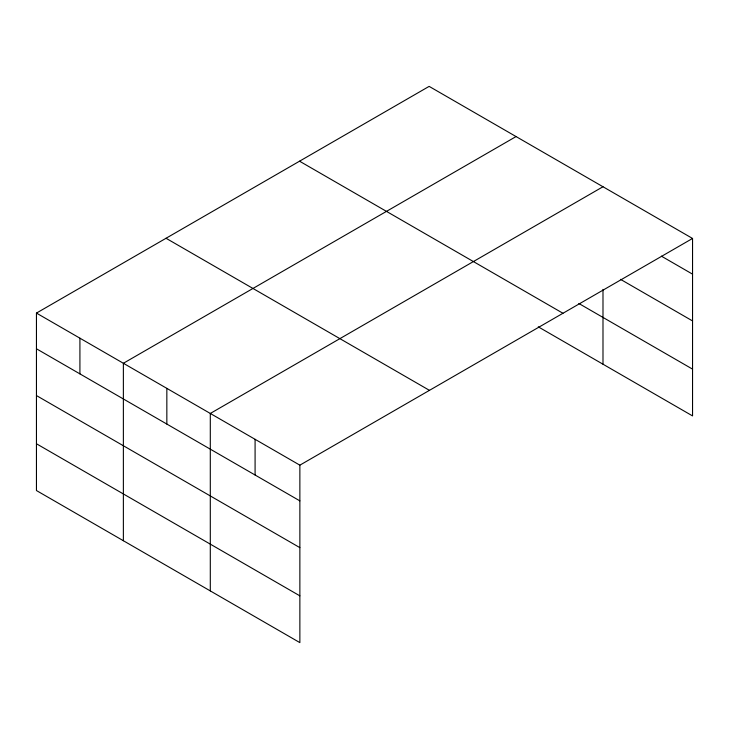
<?xml version="1.0" encoding="UTF-8"?>
<svg xmlns="http://www.w3.org/2000/svg" width="729" height="729" viewBox="0 0 729 729"><rect width="100%" height="100%" fill="white"/><g stroke="black" fill="none" stroke-linecap="round" stroke-linejoin="round"><path stroke-width="1.09" d="M692.55 238.456L429.135 86.377L36.45 313.087L36.45 490.544L299.865 642.623L299.865 465.166L692.55 238.456L692.55 415.913L538.275 326.838M516.059 136.56L123.374 363.279L123.374 540.736M602.992 186.742L210.298 413.461L210.298 590.918M661.394 256.161L692.55 274.15M620.516 279.344L692.55 320.933M578.844 303.483L692.55 369.129M299.546 161.191L562.961 313.27M166.039 238.274L429.454 390.352M36.45 313.087L299.865 465.166M36.45 348.781L299.865 500.869M36.45 395.565L299.865 547.643M36.45 443.761L299.865 595.848M602.992 289.395L602.992 364.199M255.086 439.314L255.086 475.007M166.841 388.366L166.841 424.068M79.917 338.183L79.917 373.877"/></g></svg>
